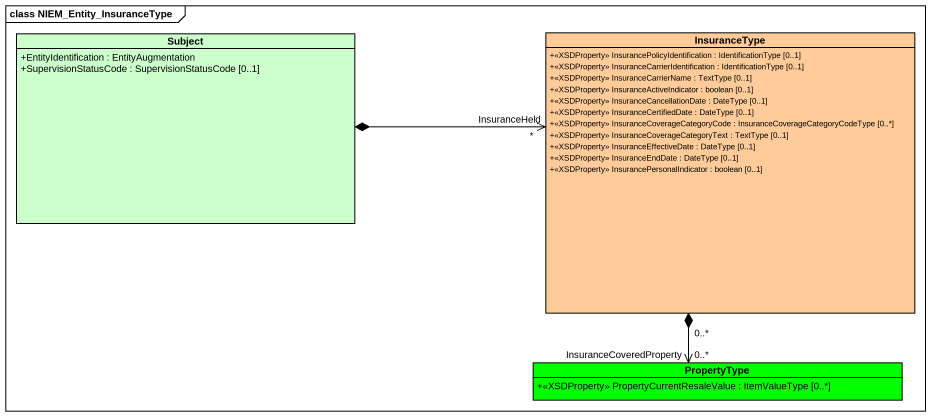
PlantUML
@startuml
mainframe class NIEM_Entity_InsuranceType
hide circle
hide empty members
skinparam classAttributeIconSize 0
class Subject #CCFFCC {
  +EntityIdentification : EntityAugmentation
  +SupervisionStatusCode : SupervisionStatusCode [0..1]
}
class InsuranceType #FFCC99 {
  +<<XSDProperty>> InsurancePolicyIdentification : IdentificationType [0..1]
  +<<XSDProperty>> InsuranceCarrierIdentification : IdentificationType [0..1]
  +<<XSDProperty>> InsuranceCarrierName : TextType [0..1]
  +<<XSDProperty>> InsuranceActiveIndicator : boolean [0..1]
  +<<XSDProperty>> InsuranceCancellationDate : DateType [0..1]
  +<<XSDProperty>> InsuranceCertifiedDate : DateType [0..1]
  +<<XSDProperty>> InsuranceCoverageCategoryCode : InsuranceCoverageCategoryCodeType [0..*]
  +<<XSDProperty>> InsuranceCoverageCategoryText : TextType [0..1]
  +<<XSDProperty>> InsuranceEffectiveDate : DateType [0..1]
  +<<XSDProperty>> InsuranceEndDate : DateType [0..1]
  +<<XSDProperty>> InsurancePersonalIndicator : boolean [0..1]
}
class PropertyType #00FF00 {
  +<<XSDProperty>> PropertyCurrentResaleValue : ItemValueType [0..*]
}
Subject *-right-> "InsuranceHeld\n*" InsuranceType
InsuranceType "0..*" *--> "InsuranceCoveredProperty\n0..*" PropertyType
@enduml
